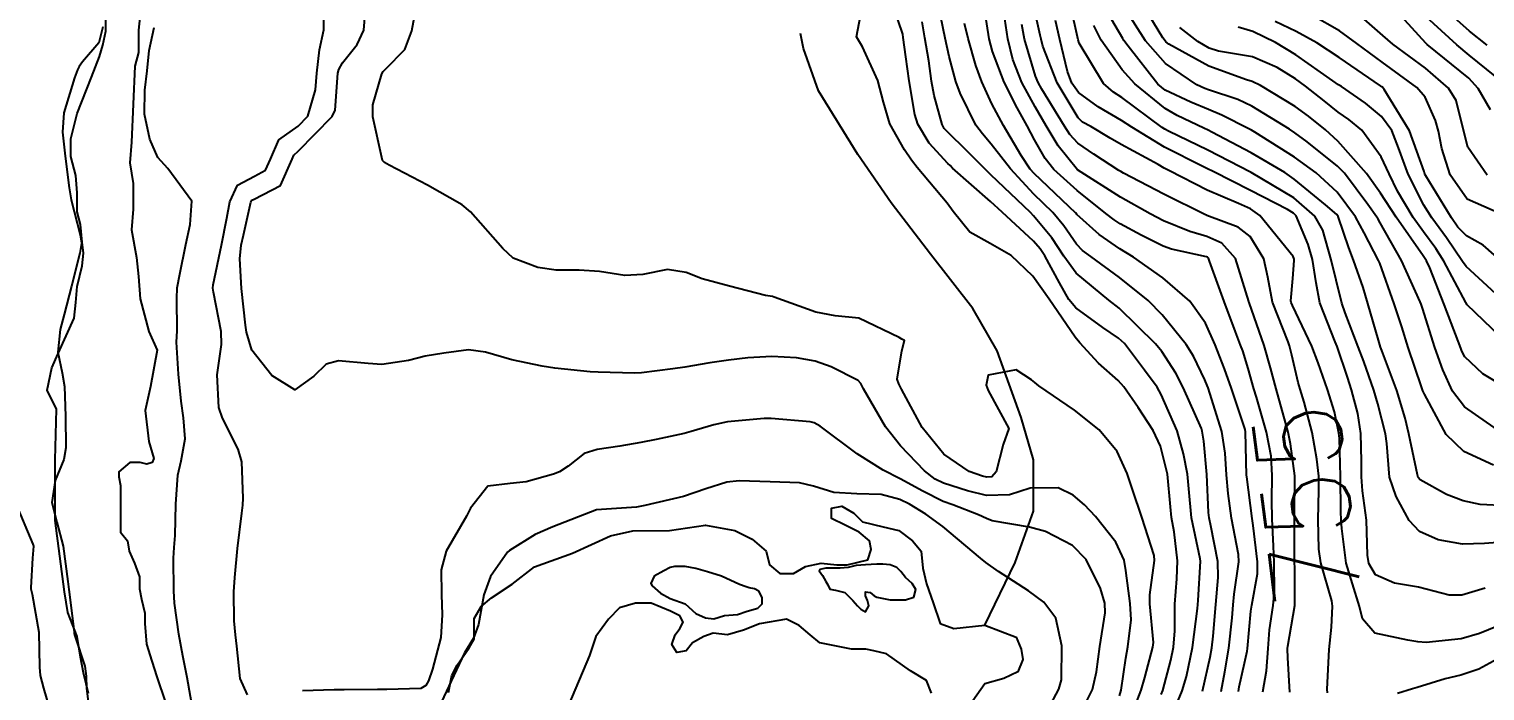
# Model space of a CAD drawing. Header units: metres. Extents: x 318500 to 325275, y 7408834 to 7428799.
# Drawn here: x 322252.1 to 322319.3, y 7422214.5 to 7422245.1 of the extents above; entities that cross this region are included whole.
import ezdxf
from ezdxf.enums import TextEntityAlignment as Align

# ---------------------------------------------------------------- set-up
doc = ezdxf.new("R2010")
doc.units = ezdxf.units.M
doc.header["$MEASUREMENT"] = 0
for name, color, linetype in [('Cotas', 45, 'Continuous'), ('Curvas de Nivel 1m', 11, 'Continuous'), ('Curvas de Nivel 5m', 15, 'Continuous'), ('Hidrografia', 140, 'Continuous'), ('Linha Férrea', 20, 'Continuous'), ('Vias Primárias', 230, 'Continuous')]:
    doc.layers.add(name, color=color, linetype=linetype)
doc.styles.add('Style-STANDARD', font='STANDARD.shx')

msp = doc.modelspace()

# ---------------------------------------------------------------- linework, layer by layer
at = {"layer": 'Curvas de Nivel 1m', "flags": 128}
for points, elevation in [([(322303.098, 7422213.619), (322303.446, 7422214.537), (322303.611, 7422215.124), (322303.988, 7422216.532), (322304.007, 7422216.747), (322303.843, 7422218.534), (322303.839, 7422218.941), (322304.053, 7422220.532), (322304.04, 7422220.766), (322303.475, 7422222.538), (322303.041, 7422223.814), (322302.799, 7422224.545), (322302.335, 7422225.565), (322301.502, 7422226.563), (322300.364, 7422227.481), (322298.725, 7422228.605), (322298.527, 7422228.753), (322298.383, 7422228.882), (322297.674, 7422229.331), (322296.385, 7422229.087), (322296.28, 7422228.632), (322296.376, 7422228.384), (322297.338, 7422226.62), (322297.075, 7422225.886), (322296.754, 7422224.626), (322296.554, 7422224.392), (322296.317, 7422224.375), (322296.111, 7422224.426), (322295.51, 7422224.642), (322294.332, 7422225.444), (322293.334, 7422226.675), (322292.376, 7422228.439), (322292.249, 7422228.691), (322292.171, 7422228.904), (322292.395, 7422230.216), (322292.511, 7422230.688), (322292.401, 7422230.759), (322292.265, 7422230.829), (322290.415, 7422231.722), (322289.312, 7422231.831), (322288.419, 7422231.995), (322286.497, 7422232.701), (322286.429, 7422232.717), (322286.093, 7422232.773), (322284.434, 7422233.203), (322283.171, 7422233.542), (322282.44, 7422233.833), (322281.574, 7422233.966), (322280.439, 7422233.737), (322279.596, 7422233.701), (322278.44, 7422233.879), (322277.497, 7422233.94), (322276.44, 7422233.94), (322275.591, 7422234.062), (322274.446, 7422234.493), (322273.963, 7422234.935), (322272.475, 7422236.635), (322272.096, 7422236.956), (322270.493, 7422237.867), (322268.716, 7422238.798), (322268.508, 7422238.908), (322268.416, 7422239.011), (322268.381, 7422239.141), (322267.961, 7422241.016), (322267.969, 7422241.585), (322268.386, 7422243.012), (322268.449, 7422243.124), (322268.563, 7422243.243), (322269.444, 7422244.13), (322269.764, 7422244.992), (322270.037, 7422246.421)], 747), ([(322304.371, 7422214.343), (322304.438, 7422214.526), (322304.808, 7422215.924), (322304.937, 7422216.519), (322304.993, 7422217.283), (322304.997, 7422218.519), (322305.097, 7422219.678), (322305.128, 7422220.517), (322304.962, 7422221.848), (322304.846, 7422222.522), (322304.797, 7422223.014), (322304.654, 7422224.525), (322304.339, 7422225.808), (322304.003, 7422226.533), (322303.308, 7422227.598), (322302.651, 7422228.547), (322302.383, 7422228.845), (322301.476, 7422229.648), (322300.614, 7422230.577), (322300.404, 7422230.847), (322299.202, 7422232.598), (322298.446, 7422233.666), (322297.44, 7422234.62), (322296.465, 7422235.174), (322295.527, 7422235.7), (322294.762, 7422236.656), (322294.486, 7422237.034), (322293.098, 7422238.681), (322292.845, 7422239.016), (322292.518, 7422239.494), (322291.842, 7422240.697), (322291.541, 7422241.704), (322291.286, 7422242.703), (322290.583, 7422244.25), (322290.304, 7422244.714), (322290.606, 7422246.333)], 748), ([(322305.005, 7422213.69), (322305.337, 7422214.513), (322305.537, 7422215.173), (322305.822, 7422216.506), (322306.05, 7422218.314), (322306.06, 7422218.503), (322306.07, 7422218.675), (322306.182, 7422220.501), (322306.168, 7422220.605), (322305.77, 7422222.508), (322305.643, 7422223.84), (322305.577, 7422224.511), (322305.398, 7422225.45), (322305.107, 7422226.519), (322304.375, 7422228.205), (322304.181, 7422228.532), (322303.605, 7422229.32), (322302.67, 7422230.547), (322302.404, 7422230.807), (322301.672, 7422231.3), (322300.424, 7422232.199), (322300.107, 7422232.585), (322299.672, 7422233.361), (322298.996, 7422234.602), (322298.783, 7422234.925), (322298.467, 7422235.284), (322297.021, 7422236.625), (322296.487, 7422237.106), (322294.739, 7422238.657), (322294.621, 7422238.768), (322294.512, 7422238.871), (322293.65, 7422239.802), (322293.134, 7422240.681), (322292.991, 7422241.137), (322292.727, 7422242.688), (322292.577, 7422243.792), (322292.451, 7422244.691), (322292.436, 7422244.847), (322291.812, 7422246.698)], 749), ([(322307.133, 7422214.486), (322307.302, 7422215.385), (322307.492, 7422216.481), (322307.641, 7422217.886), (322307.687, 7422218.478), (322307.744, 7422218.981), (322307.952, 7422220.475), (322307.938, 7422220.812), (322307.612, 7422222.48), (322307.457, 7422223.628), (322307.39, 7422224.484), (322307.325, 7422225.495), (322307.171, 7422226.488), (322306.617, 7422228.256), (322306.533, 7422228.498), (322306.491, 7422228.608), (322306.384, 7422228.869), (322305.858, 7422229.971), (322305.515, 7422230.513), (322304.42, 7422231.88), (322303.764, 7422232.537), (322302.446, 7422233.601), (322301.124, 7422234.57), (322300.74, 7422234.853), (322300.466, 7422235.146), (322299.873, 7422235.988), (322299.358, 7422236.597), (322298.493, 7422237.456), (322297.404, 7422238.621), (322296.521, 7422239.758), (322296.123, 7422240.233), (322295.807, 7422240.641), (322295.085, 7422242.119), (322294.884, 7422242.655), (322294.577, 7422243.815), (322294.398, 7422244.663), (322294.089, 7422246.152)], 751), ([(322309.057, 7422214.461), (322309.23, 7422215.434), (322309.302, 7422216.459), (322309.367, 7422217.32), (322309.532, 7422218.457), (322309.602, 7422219.104), (322309.591, 7422220.457), (322309.549, 7422221.189), (322309.5, 7422222.458), (322309.472, 7422223.295), (322309.489, 7422224.458), (322309.444, 7422225.349), (322309.224, 7422226.461), (322308.773, 7422228.067), (322308.654, 7422228.467), (322308.389, 7422229.391), (322308.134, 7422230.21), (322308.036, 7422230.475), (322307.801, 7422231.087), (322307.275, 7422232.487), (322306.602, 7422234.354), (322306.547, 7422234.499), (322306.507, 7422234.546), (322306.461, 7422234.563), (322304.851, 7422234.912), (322304.465, 7422235.05), (322303.446, 7422235.564), (322302.475, 7422236.075), (322302.191, 7422236.268), (322301.818, 7422236.56), (322300.496, 7422237.622), (322299.405, 7422238.597), (322299.009, 7422239.097), (322298.523, 7422239.959), (322298.181, 7422240.613), (322297.716, 7422241.444), (322297.122, 7422242.624), (322296.581, 7422244.036), (322296.433, 7422244.632), (322296.176, 7422246.206)], 753), ([(322310.316, 7422214.448), (322310.214, 7422216.033), (322310.201, 7422216.45), (322310.203, 7422216.468), (322310.221, 7422216.575), (322310.54, 7422218.445), (322310.534, 7422220.178), (322310.518, 7422220.446), (322310.517, 7422222.226), (322310.519, 7422222.447), (322310.526, 7422222.67), (322310.542, 7422224.447), (322310.342, 7422225.921), (322310.226, 7422226.451), (322310.182, 7422226.623), (322309.678, 7422228.457), (322309.42, 7422229.429), (322309.123, 7422230.463), (322308.43, 7422232.443), (322308.418, 7422232.47), (322308.415, 7422232.486), (322307.8, 7422234.48), (322307.171, 7422235.194), (322306.47, 7422235.497), (322305.687, 7422235.726), (322304.477, 7422236.225), (322303.853, 7422236.536), (322302.491, 7422237.314), (322300.51, 7422238.58), (322299.612, 7422239.685), (322299.051, 7422240.602), (322298.543, 7422241.482), (322297.929, 7422242.616), (322297.518, 7422243.678), (322297.287, 7422244.623), (322297.061, 7422246.17)], 754), ([(322320.286, 7422221.398), (322319.297, 7422221.312), (322318.284, 7422221.29), (322317.16, 7422221.484), (322316.292, 7422221.866), (322315.814, 7422222.375), (322315.212, 7422223.48), (322314.914, 7422224.384), (322314.791, 7422225.938), (322314.731, 7422226.386), (322314.371, 7422227.766), (322314.18, 7422228.393), (322313.72, 7422229.727), (322313.467, 7422230.404), (322312.86, 7422231.977), (322312.708, 7422232.416), (322312.446, 7422233.481), (322312.223, 7422234.424), (322311.84, 7422235.796), (322311.465, 7422236.435), (322310.492, 7422237.281), (322308.529, 7422238.451), (322308.51, 7422238.461), (322308.492, 7422238.47), (322306.525, 7422239.487), (322304.699, 7422240.367), (322304.539, 7422240.448), (322304.409, 7422240.531), (322302.554, 7422241.914), (322302.168, 7422242.169), (322301.699, 7422242.563), (322300.588, 7422244.427), (322300.541, 7422244.581), (322300.186, 7422246.167)], 758), ([(322320.246, 7422226.312), (322318.369, 7422227.632), (322317.826, 7422228.348), (322317.366, 7422229.332), (322317.002, 7422230.361), (322316.427, 7422232.188), (322316.367, 7422232.371), (322316.33, 7422232.473), (322315.459, 7422234.38), (322314.477, 7422236.133), (322314.388, 7422236.3), (322314.331, 7422236.392), (322313.91, 7422236.978), (322312.834, 7422238.415), (322312.515, 7422238.75), (322311.103, 7422239.87), (322310.537, 7422240.283), (322310.287, 7422240.453), (322308.55, 7422241.518), (322307.901, 7422241.828), (322306.558, 7422242.274), (322306.391, 7422242.335), (322306.01, 7422242.508), (322304.574, 7422243.48), (322303.65, 7422244.539), (322302.606, 7422246.147)], 761), ([(322320.381, 7422228.453), (322319.217, 7422229.156), (322318.396, 7422229.944), (322318.252, 7422230.196), (322318.198, 7422230.343), (322318.084, 7422230.665), (322317.434, 7422232.355), (322316.773, 7422234.048), (322316.621, 7422234.368), (322316.559, 7422234.466), (322316.462, 7422234.597), (322315.225, 7422236.383), (322314.497, 7422237.498), (322313.848, 7422238.4), (322312.532, 7422239.898), (322311.95, 7422240.429), (322311.164, 7422241.059), (322310.551, 7422241.505), (322308.955, 7422242.466), (322308.563, 7422242.65), (322308.309, 7422242.728), (322306.573, 7422243.361), (322304.729, 7422244.386), (322304.589, 7422244.481), (322304.546, 7422244.53), (322304.449, 7422244.674), (322303.322, 7422246.543)], 762), ([(322319.422, 7422238.326), (322318.529, 7422239.617), (322318.35, 7422240.343), (322317.986, 7422241.78), (322317.633, 7422242.354), (322316.573, 7422243.267), (322315.068, 7422244.385), (322314.596, 7422244.773), (322312.744, 7422246.418)], 767), ([(322319.569, 7422241.343), (322318.999, 7422242.333), (322318.567, 7422242.809), (322316.648, 7422244.369), (322316.591, 7422244.421), (322314.801, 7422246.388)], 768), ([(322302.451, 7422214.282), (322302.528, 7422214.547), (322302.736, 7422216.021), (322302.825, 7422216.544), (322302.979, 7422217.796), (322302.937, 7422218.543), (322302.734, 7422220.075), (322302.654, 7422220.546), (322302.282, 7422221.378), (322301.329, 7422222.565), (322300.832, 7422223.098), (322300.31, 7422223.55), (322299.61, 7422223.888), (322298.313, 7422223.866), (322297.367, 7422223.562), (322296.309, 7422223.527), (322295.419, 7422223.752), (322294.314, 7422224.103), (322293.931, 7422224.281), (322293.436, 7422224.673), (322292.337, 7422225.825), (322291.635, 7422226.697), (322290.618, 7422228.466), (322290.496, 7422228.709), (322290.381, 7422228.845), (322289.132, 7422229.473), (322288.39, 7422229.731), (322287.528, 7422229.889), (322286.392, 7422229.948), (322285.286, 7422229.886), (322284.385, 7422229.78), (322283.529, 7422229.657), (322282.38, 7422229.465), (322281.818, 7422229.388), (322280.375, 7422229.199), (322280.048, 7422229.18), (322278.375, 7422229.23), (322278.002, 7422229.249), (322276.378, 7422229.415), (322275.787, 7422229.501), (322274.383, 7422229.801), (322273.167, 7422230.16), (322272.39, 7422230.258), (322271.242, 7422230.113), (322270.385, 7422229.974), (322269.609, 7422229.761), (322268.379, 7422229.585), (322267.754, 7422229.635), (322266.381, 7422229.755), (322265.815, 7422229.602), (322265.238, 7422229.047), (322264.364, 7422228.417), (322263.298, 7422229.071), (322262.387, 7422230.246), (322262.138, 7422231.084), (322262.092, 7422231.397), (322261.909, 7422233.088), (322261.822, 7422234.468), (322261.891, 7422235.088), (322261.99, 7422235.554), (322262.339, 7422237.082), (322262.388, 7422237.175), (322262.482, 7422237.227), (322263.708, 7422237.852), (322264.238, 7422239.063), (322264.322, 7422239.251), (322264.514, 7422239.437), (322266.089, 7422241.037), (322266.231, 7422241.338), (322266.357, 7422243.033), (322266.392, 7422243.203), (322266.567, 7422243.52), (322267.244, 7422244.359), (322267.557, 7422245.02), (322267.633, 7422245.987)], 746), ([(322320.233, 7422217.628), (322319.063, 7422217.162), (322318.226, 7422216.904), (322316.607, 7422216.748), (322316.224, 7422216.779), (322315.753, 7422216.846), (322314.228, 7422217.176), (322313.671, 7422217.835), (322313.518, 7422218.401), (322313.207, 7422219.454), (322312.914, 7422220.41), (322312.706, 7422222.002), (322312.676, 7422222.414), (322312.662, 7422222.773), (322312.648, 7422224.415), (322312.597, 7422226.165), (322312.568, 7422226.417), (322312.365, 7422227.394), (322312.054, 7422228.425), (322311.62, 7422229.659), (322311.318, 7422230.436), (322310.428, 7422232.313), (322310.37, 7422232.451), (322310.359, 7422232.523), (322310.447, 7422233.556), (322310.516, 7422234.393), (322310.51, 7422234.449), (322310.499, 7422234.488), (322310.461, 7422234.565), (322308.929, 7422236.466), (322308.485, 7422236.778), (322307.94, 7422237.026), (322306.497, 7422237.643), (322304.754, 7422238.526), (322304.512, 7422238.659), (322304.228, 7422238.819), (322302.528, 7422239.742), (322302.017, 7422240.043), (322301.118, 7422240.571), (322300.741, 7422240.784), (322300.536, 7422240.985), (322299.571, 7422242.595), (322298.909, 7422244.281), (322298.822, 7422244.607), (322298.779, 7422244.795), (322298.6, 7422245.635)], 756), ([(322319.324, 7422219.254), (322318.249, 7422218.921), (322317.664, 7422218.934), (322316.254, 7422219.294), (322315.149, 7422219.489), (322314.262, 7422219.871), (322313.957, 7422220.395), (322313.898, 7422220.773), (322313.848, 7422222.397), (322313.665, 7422223.751), (322313.615, 7422224.401), (322313.615, 7422225.116), (322313.59, 7422226.401), (322313.454, 7422227.314), (322313.156, 7422228.408), (322312.971, 7422228.997), (322312.488, 7422230.419), (322312.403, 7422230.634), (322311.691, 7422232.431), (322311.526, 7422233.352), (322311.361, 7422234.436), (322311.158, 7422235.13), (322310.596, 7422236.448), (322310.482, 7422236.571), (322310.2, 7422236.738), (322308.497, 7422237.615), (322306.764, 7422238.496), (322306.512, 7422238.622), (322306.285, 7422238.732), (322304.526, 7422239.623), (322303.02, 7422240.545), (322302.543, 7422240.854), (322301.465, 7422241.487), (322300.554, 7422242.151), (322300.24, 7422242.585), (322300.041, 7422243.115), (322299.682, 7422244.594), (322299.482, 7422245.48)], 757), ([(322320.423, 7422236.369), (322318.493, 7422237.214), (322317.711, 7422238.352), (322317.332, 7422239.554), (322317.171, 7422240.361), (322317.031, 7422240.848), (322316.556, 7422241.927), (322316.176, 7422242.374), (322314.577, 7422243.545), (322313.41, 7422244.408), (322312.599, 7422244.994), (322311.35, 7422245.698)], 766), ([(322320.506, 7422242.311), (322318.583, 7422243.875), (322318.014, 7422244.349), (322316.609, 7422245.64)], 769), ([(322255.495, 7422245.176), (322255.315, 7422244.443), (322254.566, 7422243.558), (322254.406, 7422243.349), (322254.327, 7422243.193), (322254.187, 7422242.828), (322253.698, 7422241.202), (322253.638, 7422240.32), (322253.765, 7422239.201), (322253.941, 7422237.745), (322254.033, 7422237.197), (322254.456, 7422235.578), (322254.511, 7422235.189), (322254.445, 7422234.729), (322254.049, 7422233.196), (322253.721, 7422231.89), (322253.531, 7422231.203), (322253.429, 7422230.159), (322253.617, 7422229.201), (322253.73, 7422228.565), (322253.782, 7422227.199), (322253.796, 7422225.73), (322253.695, 7422225.199), (322253.293, 7422224.218), (322253.152, 7422223.207), (322253.379, 7422222.302), (322253.674, 7422221.199), (322253.887, 7422219.554), (322253.924, 7422219.195), (322254.172, 7422217.229), (322254.178, 7422217.19), (322254.181, 7422217.162), (322254.209, 7422217.047), (322254.668, 7422215.656), (322254.724, 7422215.182), (322254.743, 7422214.62), (322254.929, 7422213.178)], 744), ([(322259.651, 7422213.635), (322259.399, 7422215.122), (322259.201, 7422216.126), (322259.004, 7422217.128), (322258.809, 7422218.553), (322258.774, 7422219.132), (322258.763, 7422220.632), (322258.801, 7422221.132), (322258.836, 7422221.692), (322258.875, 7422223.131), (322258.967, 7422224.473), (322259.112, 7422225.128), (322259.304, 7422226.157), (322259.225, 7422227.127), (322259.12, 7422227.891), (322258.995, 7422229.131), (322258.909, 7422230.615), (322258.933, 7422231.132), (322258.925, 7422232.63), (322258.939, 7422233.132), (322259.055, 7422233.749), (322259.327, 7422235.127), (322259.532, 7422236.056), (322259.609, 7422237.123), (322258.503, 7422238.644), (322258.047, 7422239.145), (322257.67, 7422239.997), (322257.43, 7422241.151), (322257.446, 7422242.251), (322257.547, 7422243.15), (322257.638, 7422244.085), (322257.868, 7422245.147)], 744), ([(322307.942, 7422214.474), (322307.975, 7422214.691), (322308.21, 7422215.782), (322308.339, 7422216.348), (322308.355, 7422216.469), (322308.508, 7422218.196), (322308.549, 7422218.467), (322308.809, 7422219.918), (322308.812, 7422220.465), (322308.609, 7422222.153), (322308.575, 7422222.467), (322308.319, 7422224.401), (322308.311, 7422224.461), (322308.262, 7422226.471), (322308.239, 7422226.584), (322307.612, 7422228.482), (322307.293, 7422229.39), (322306.863, 7422230.493), (322306.415, 7422231.492), (322305.685, 7422232.511), (322304.446, 7422233.585), (322303.094, 7422234.544), (322302.464, 7422234.929), (322301.5, 7422235.594), (322300.479, 7422236.515), (322300.451, 7422236.552), (322300.423, 7422236.581), (322298.507, 7422238.402), (322298.322, 7422238.612), (322297.898, 7422239.235), (322297.085, 7422240.624), (322296.545, 7422241.631), (322296.085, 7422242.637), (322295.817, 7422243.395), (322295.456, 7422244.647), (322295.281, 7422245.334)], 752), ([(322320.307, 7422223.058), (322319.091, 7422223.111), (322318.309, 7422223.279), (322317.544, 7422223.583), (322316.319, 7422224.249), (322316.236, 7422224.371), (322316.209, 7422224.483), (322315.811, 7422226.375), (322315.636, 7422227.102), (322315.251, 7422228.381), (322314.562, 7422230.225), (322314.5, 7422230.389), (322314.405, 7422230.709), (322313.917, 7422232.398), (322313.698, 7422233.144), (322313.254, 7422234.408), (322313.032, 7422234.978), (322312.537, 7422236.419), (322312.481, 7422236.506), (322311.963, 7422236.953), (322310.505, 7422238.146), (322310.08, 7422238.454), (322308.523, 7422239.368), (322306.714, 7422240.321), (322306.539, 7422240.406), (322306.343, 7422240.503), (322305.105, 7422241.081), (322304.549, 7422241.403), (322303.148, 7422242.544), (322302.57, 7422243.196), (322301.595, 7422244.565), (322301.261, 7422245.235)], 759), ([(322320.403, 7422230.502), (322318.503, 7422232.339), (322318.432, 7422232.447), (322317.424, 7422234.356), (322317.049, 7422234.944), (322316.473, 7422235.71), (322316.011, 7422236.375), (322315.285, 7422237.596), (322314.891, 7422238.386), (322314.522, 7422239.182), (322313.639, 7422240.404), (322313.03, 7422240.898), (322312.548, 7422241.245), (322311.888, 7422241.765), (322311.037, 7422242.443), (322310.565, 7422242.78), (322309.724, 7422243.307), (322308.58, 7422243.797), (322307.013, 7422244.064), (322306.585, 7422244.195), (322306.068, 7422244.508), (322305.231, 7422245.152)], 763), ([(322320.409, 7422232.31), (322318.457, 7422234.11), (322318.282, 7422234.343), (322317.546, 7422235.429), (322316.865, 7422236.364), (322316.489, 7422236.949), (322315.766, 7422238.377), (322315.324, 7422239.586), (322315.021, 7422240.385), (322314.547, 7422241.041), (322313.805, 7422241.653), (322312.693, 7422242.418), (322312.561, 7422242.506), (322312.298, 7422242.69), (322310.581, 7422243.881), (322309.649, 7422244.459), (322308.598, 7422244.972), (322307.921, 7422245.159)], 764), ([(322299.133, 7422213.638), (322299.644, 7422214.588), (322299.764, 7422215.019), (322299.78, 7422216.587), (322299.502, 7422217.86), (322298.945, 7422218.599), (322298.248, 7422219.128), (322296.86, 7422220.025), (322296.267, 7422220.433), (322296.027, 7422220.634), (322294.292, 7422222.095), (322293.508, 7422222.672), (322292.75, 7422223.129), (322292.307, 7422223.341), (322291.434, 7422223.573), (322290.309, 7422223.604), (322289.26, 7422223.676), (322288.312, 7422223.966), (322287.674, 7422224.11), (322286.314, 7422224.167), (322284.887, 7422224.212), (322284.314, 7422224.149), (322283.344, 7422223.838), (322282.307, 7422223.489), (322280.528, 7422223.064), (322280.302, 7422223.018), (322280.145, 7422222.999), (322278.29, 7422222.87), (322276.282, 7422222.083), (322275.462, 7422221.725), (322274.271, 7422220.997), (322274.188, 7422220.921), (322273.4, 7422219.785), (322273.089, 7422218.937), (322272.85, 7422217.571), (322272.618, 7422216.944), (322272.203, 7422216.27), (322271.585, 7422214.959), (322271.14, 7422214.001)], 744)]:
    msp.add_lwpolyline(points, dxfattribs=dict(at, elevation=elevation))
at = {"layer": 'Curvas de Nivel 5m', "flags": 128}
for points, elevation in [([(322262.179, 7422214.324), (322261.846, 7422215.085), (322261.686, 7422216.569), (322261.633, 7422217.089), (322261.57, 7422217.74), (322261.557, 7422219.09), (322261.598, 7422219.741), (322261.712, 7422221.088), (322261.921, 7422222.72), (322261.959, 7422223.085), (322261.978, 7422223.402), (322261.925, 7422225.086), (322261.743, 7422225.675), (322261.027, 7422227.1), (322260.855, 7422227.603), (322260.787, 7422229.104), (322260.985, 7422230.507), (322260.961, 7422231.102), (322260.605, 7422232.93), (322260.576, 7422233.108), (322260.59, 7422233.266), (322260.977, 7422235.102), (322261.222, 7422236.346), (322261.369, 7422237.097), (322261.723, 7422237.86), (322262.498, 7422238.285), (322263.016, 7422238.561), (322263.241, 7422239.073), (322263.627, 7422239.961), (322264.525, 7422240.592), (322264.973, 7422241.053), (322265.328, 7422242.269), (322265.382, 7422243.048), (322265.499, 7422244.124), (322265.702, 7422245.043), (322265.706, 7422246.148)], 745), ([(322319.426, 7422244.327), (322318.6, 7422244.985), (322317.057, 7422246.363)], 770), ([(322319.707, 7422224.941), (322318.338, 7422225.561), (322317.53, 7422226.352), (322316.531, 7422228.214), (322316.45, 7422228.369), (322316.428, 7422228.417), (322316.382, 7422228.553), (322315.776, 7422230.376), (322315.473, 7422231.32), (322315.121, 7422232.383), (322314.458, 7422234.27), (322314.401, 7422234.391), (322313.738, 7422235.666), (322313.344, 7422236.407), (322312.497, 7422237.539), (322311.521, 7422238.435), (322310.521, 7422239.156), (322308.689, 7422240.317), (322308.539, 7422240.407), (322308.422, 7422240.472), (322307.164, 7422241.108), (322306.549, 7422241.368), (322305.74, 7422241.7), (322304.557, 7422242.251), (322304.207, 7422242.534), (322302.842, 7422244.292), (322302.651, 7422244.549), (322302.591, 7422244.638), (322301.891, 7422245.849)], 760), ([(322306.28, 7422214.499), (322306.637, 7422216.07), (322306.712, 7422216.493), (322306.773, 7422217.039), (322306.885, 7422218.49), (322306.997, 7422219.751), (322306.988, 7422220.489), (322306.665, 7422222.124), (322306.58, 7422222.496), (322306.555, 7422222.749), (322306.471, 7422224.498), (322306.343, 7422226.038), (322306.267, 7422226.501), (322306.231, 7422226.623), (322305.388, 7422228.515), (322305.048, 7422229.182), (322304.396, 7422230.18), (322304.106, 7422230.533), (322302.424, 7422232.181), (322301.949, 7422232.557), (322300.448, 7422233.802), (322299.875, 7422234.589), (322299.313, 7422235.442), (322298.478, 7422236.454), (322298.327, 7422236.612), (322296.506, 7422238.345), (322296.215, 7422238.634), (322295.362, 7422239.491), (322294.526, 7422240.3), (322294.353, 7422240.488), (322294.262, 7422240.664), (322293.883, 7422242.003), (322293.762, 7422242.672), (322293.633, 7422243.615), (322293.45, 7422244.677), (322293.336, 7422245.417)], 750), ([(322312.049, 7422214.422), (322312.03, 7422214.585), (322312.132, 7422216.421), (322312.23, 7422217.453), (322312.285, 7422218.419), (322312.244, 7422218.666), (322311.735, 7422220.428), (322311.651, 7422221.058), (322311.618, 7422222.43), (322311.654, 7422223.77), (322311.645, 7422224.43), (322311.559, 7422225.204), (322311.34, 7422226.435), (322310.975, 7422227.837), (322310.78, 7422228.444), (322310.693, 7422228.755), (322310.396, 7422230.008), (322310.292, 7422230.451), (322310.225, 7422230.63), (322309.512, 7422232.459), (322309.289, 7422233.62), (322309.106, 7422234.464), (322308.47, 7422235.489), (322307.916, 7422235.92), (322306.48, 7422236.473), (322306.457, 7422236.477), (322306.409, 7422236.501), (322304.494, 7422237.458), (322302.634, 7422238.423), (322302.509, 7422238.491), (322302.417, 7422238.551), (322301.255, 7422239.303), (322300.522, 7422239.814), (322300.149, 7422240.208), (322299.905, 7422240.589), (322298.854, 7422242.307), (322298.684, 7422242.608), (322298.564, 7422242.909), (322298.064, 7422244.615), (322297.928, 7422245.285)], 755), ([(322320.13, 7422234.315), (322319.232, 7422235.093), (322318.472, 7422235.532), (322318.061, 7422235.931), (322317.776, 7422236.351), (322316.584, 7422238.294), (322316.548, 7422238.369), (322316.512, 7422238.494), (322315.839, 7422240.377), (322314.663, 7422242.285), (322314.585, 7422242.39), (322314.56, 7422242.413), (322314.494, 7422242.458), (322312.58, 7422243.764), (322311.548, 7422244.436), (322310.598, 7422244.967), (322309.636, 7422245.428)], 765), ([(322300.858, 7422213.891), (322301.199, 7422214.565), (322301.379, 7422215.385), (322301.541, 7422216.56), (322301.784, 7422218.105), (322301.772, 7422218.557), (322301.573, 7422219.237), (322300.912, 7422220.57), (322300.28, 7422221.218), (322299.025, 7422221.863), (322298.292, 7422222.064), (322296.557, 7422222.366), (322296.297, 7422222.463), (322295.94, 7422222.635), (322294.745, 7422223.094), (322294.306, 7422223.255), (322293.363, 7422223.727), (322292.316, 7422224.306), (322291.537, 7422224.698), (322290.331, 7422225.453), (322288.617, 7422226.736), (322288.352, 7422226.884), (322288.164, 7422226.931), (322286.355, 7422227.088), (322286.037, 7422227.089), (322284.351, 7422226.929), (322283.714, 7422226.8), (322282.672, 7422226.488), (322282.344, 7422226.399), (322281.057, 7422226.122), (322280.337, 7422225.988), (322279.377, 7422225.817), (322278.332, 7422225.662), (322277.732, 7422225.476), (322276.985, 7422224.89), (322276.585, 7422224.626), (322276.314, 7422224.522), (322275.055, 7422224.166), (322274.308, 7422224.087), (322273.28, 7422223.961), (322272.48, 7422222.947), (322272.286, 7422222.57), (322271.348, 7422220.964), (322271.127, 7422220.097), (322271.142, 7422218.966), (322271.168, 7422218.024), (322271.103, 7422216.967), (322270.728, 7422215.505), (322270.531, 7422214.975), (322270.413, 7422214.75), (322270.184, 7422214.61), (322268.608, 7422214.571), (322268.184, 7422214.575), (322266.645, 7422214.562), (322266.183, 7422214.553), (322264.728, 7422214.506)], 745), ([(322251.446, 7422223.228), (322252.271, 7422221.282), (322252.291, 7422221.241), (322252.296, 7422221.22), (322252.3, 7422221.189), (322252.261, 7422220.634), (322252.176, 7422219.286), (322252.181, 7422219.221), (322252.236, 7422218.979), (322252.544, 7422217.215), (322252.582, 7422215.603), (322252.608, 7422215.214), (322252.763, 7422214.629), (322253.171, 7422213.205)], 745), ([(322320.218, 7422216.157), (322319.032, 7422215.503), (322318.203, 7422215.233), (322317.482, 7422215.069), (322316.194, 7422214.668), (322315.969, 7422214.597), (322315.282, 7422214.379)], 755)]:
    msp.add_lwpolyline(points, dxfattribs=dict(at, elevation=elevation))
at = {"layer": 'Hidrografia'}
for points in [[(322254.834, 7422214.384), (322254.614, 7422215.337), (322254.468, 7422216.07), (322254.321, 7422217.023), (322253.881, 7422218.123), (322253.734, 7422219.076), (322253.294, 7422222.375), (322253.294, 7422225.177), (322253.367, 7422227.523), (322252.927, 7422228.403), (322253.147, 7422229.429), (322253.441, 7422230.089), (322254.174, 7422231.718), (322254.247, 7422232.451), (322254.321, 7422233.184), (322254.541, 7422234.137), (322254.614, 7422234.724), (322254.541, 7422235.237), (322254.468, 7422236.043), (322254.321, 7422236.63), (322254.321, 7422237.51), (322254.247, 7422238.316), (322254.027, 7422239.196), (322254.027, 7422240.002), (322254.321, 7422241.175), (322254.981, 7422242.862), (322255.348, 7422243.815), (322255.494, 7422244.328), (322255.641, 7422244.988), (322255.641, 7422245.574)], [(322257.224, 7422245.744), (322257.145, 7422245.029), (322257.145, 7422243.997), (322256.986, 7422243.362), (322256.824, 7422239.848), (322256.744, 7422238.895), (322256.903, 7422237.943), (322256.903, 7422236.752), (322256.824, 7422235.799), (322257.062, 7422234.529), (322257.141, 7422233.655), (322257.221, 7422232.623), (322257.618, 7422231.114), (322258.015, 7422230.241), (322257.697, 7422228.574), (322257.459, 7422227.462), (322257.618, 7422226.033), (322257.856, 7422225.239), (322257.779, 7422225.06), (322257.54, 7422224.981), (322257.223, 7422225.06), (322256.746, 7422225.06), (322256.245, 7422224.626), (322256.245, 7422224.388), (322256.324, 7422223.99), (322256.324, 7422223.353), (322256.324, 7422222.557), (322256.324, 7422221.841), (322256.643, 7422221.443), (322256.722, 7422220.966), (322256.961, 7422220.409), (322257.2, 7422219.772), (322257.2, 7422219.215), (322257.28, 7422218.738), (322257.439, 7422218.101), (322257.439, 7422217.624), (322257.519, 7422216.669), (322257.758, 7422215.873), (322257.996, 7422215.157), (322258.394, 7422213.963)], [(322296.233, 7422217.542), (322297.628, 7422220.437), (322298.466, 7422222.811), (322298.466, 7422225.185), (322297.907, 7422227.14), (322296.79, 7422230.212), (322295.672, 7422232.167), (322293.716, 7422234.681), (322291.9, 7422237.055), (322290.363, 7422239.289), (322288.547, 7422242.222), (322287.848, 7422244.177), (322287.708, 7422244.875)], [(322271.457, 7422214.425), (322271.616, 7422215.221), (322271.855, 7422215.699), (322272.412, 7422216.494), (322272.651, 7422216.892), (322272.651, 7422217.847), (322272.97, 7422218.404), (322273.447, 7422218.802), (322274.403, 7422219.439), (322275.438, 7422220.235), (322277.189, 7422220.871), (322278.941, 7422221.667), (322279.976, 7422221.906), (322281.663, 7422221.919), (322283.335, 7422222.158), (322284.689, 7422221.919), (322285.485, 7422221.521), (322286.122, 7422220.964), (322286.281, 7422220.328), (322286.759, 7422219.93), (322287.396, 7422219.93), (322287.953, 7422220.248), (322288.67, 7422220.407), (322289.386, 7422220.328), (322289.864, 7422220.328), (322290.819, 7422220.566), (322290.979, 7422221.044), (322290.899, 7422221.442), (322290.421, 7422221.84), (322289.784, 7422222.158), (322289.147, 7422222.476), (322289.147, 7422222.954), (322289.625, 7422223.033), (322290.182, 7422222.715), (322290.58, 7422222.317), (322291.536, 7422222.078), (322292.252, 7422221.919), (322292.889, 7422221.442), (322293.287, 7422220.964), (322293.367, 7422220.169), (322293.526, 7422219.452), (322293.845, 7422218.577), (322294.163, 7422217.622), (322294.8, 7422217.383), (322296.233, 7422217.542), (322297.666, 7422216.985), (322297.905, 7422216.428), (322297.985, 7422215.951), (322297.746, 7422215.394), (322297.109, 7422215.076), (322296.233, 7422214.837), (322295.676, 7422214.041)], [(322293.76, 7422214.4), (322293.538, 7422214.99), (322292.799, 7422215.433), (322291.682, 7422216.213), (322291.095, 7422216.36), (322290.728, 7422216.433), (322290.068, 7422216.433), (322288.601, 7422216.726), (322288.161, 7422217.093), (322287.647, 7422217.533), (322287.061, 7422217.826), (322285.814, 7422217.606), (322285.08, 7422217.313), (322284.347, 7422217.093), (322283.686, 7422217.166), (322283.246, 7422217.02), (322282.733, 7422216.726), (322282.439, 7422216.36), (322281.999, 7422216.286), (322281.779, 7422216.653), (322281.926, 7422217.093), (322282.146, 7422217.386), (322282.293, 7422217.679), (322282.146, 7422217.973), (322281.706, 7422218.193), (322280.826, 7422218.559), (322280.092, 7422218.559), (322279.359, 7422218.339), (322278.845, 7422217.826), (322278.258, 7422217.02), (322277.965, 7422216.14), (322276.995, 7422213.852)]]:
    msp.add_lwpolyline(points, dxfattribs=at)
for points in [[(322284.904, 7422219.415), (322284.065, 7422219.81), (322283.424, 7422220.007), (322282.881, 7422220.155), (322282.388, 7422220.253), (322281.894, 7422220.253), (322281.697, 7422220.204), (322281.401, 7422220.056), (322280.957, 7422219.81), (322280.809, 7422219.464), (322280.858, 7422219.366), (322281.253, 7422219.02), (322281.697, 7422218.774), (322282.388, 7422218.527), (322282.881, 7422218.083), (322283.325, 7422217.886), (322283.72, 7422217.837), (322284.213, 7422217.985), (322284.805, 7422218.034), (322285.249, 7422218.182), (322285.743, 7422218.33), (322285.94, 7422218.527), (322285.94, 7422218.823), (322285.792, 7422219.119), (322285.595, 7422219.218), (322285.348, 7422219.267), (322285.2, 7422219.316)], [(322291.24, 7422220.357), (322290.714, 7422220.326), (322290.281, 7422220.295), (322289.91, 7422220.202), (322289.539, 7422220.171), (322289.014, 7422220.171), (322288.89, 7422220.171), (322288.612, 7422220.109), (322288.581, 7422220.048), (322288.736, 7422219.831), (322288.89, 7422219.553), (322288.983, 7422219.399), (322289.076, 7422219.213), (322289.323, 7422219.152), (322289.756, 7422219.059), (322290.127, 7422218.688), (322290.343, 7422218.441), (322290.498, 7422218.287), (322290.714, 7422218.163), (322290.869, 7422218.441), (322290.807, 7422218.688), (322290.714, 7422218.904), (322290.714, 7422219.09), (322290.931, 7422219.059), (322291.116, 7422218.904), (322291.24, 7422218.843), (322291.858, 7422218.719), (322292.353, 7422218.719), (322292.569, 7422218.719), (322292.94, 7422218.843), (322293.033, 7422219.183), (322292.878, 7422219.461), (322292.569, 7422219.739), (322292.353, 7422220.017), (322292.167, 7422220.202), (322291.858, 7422220.326), (322291.518, 7422220.357)]]:
    msp.add_lwpolyline(points, close=True, dxfattribs=at)
at = {"layer": 'Linha Férrea'}
for points in [[(322143.825, 7422393.254, 0.177055), (322348.62, 7422102.056), (322434.806, 7422041.149, -0.110991), (322629.993, 7421830.678), (322682.61, 7421743.599), (322746.773, 7421641.593), (322762.264, 7421616.034), (322784.09, 7421580.598, 0.089131), (322895.412, 7421449.131), (322994.737, 7421367.338, -0.08158), (323134.171, 7421212.836), (323192.504, 7421114.159, 0.09806), (323348.116, 7420944.919), (323507.932, 7420825.984), (323699.619, 7420681.705), (323733.067, 7420655.668, -0.104587), (323843.705, 7420529.863, -0.339852), (323771.4, 7420065.587)], [(323771.4, 7420065.587, 0.339852), (323843.705, 7420529.863, 0.104587), (323733.067, 7420655.668), (323699.619, 7420681.705), (323507.932, 7420825.984), (323348.116, 7420944.919, -0.09806), (323192.504, 7421114.159), (323134.171, 7421212.836, 0.08158), (322994.737, 7421367.338), (322895.412, 7421449.131, -0.089131), (322784.09, 7421580.598), (322762.264, 7421616.034), (322746.773, 7421641.593), (322682.61, 7421743.599), (322629.993, 7421830.678, 0.110991), (322434.806, 7422041.149), (322348.62, 7422102.056, -0.177055), (322143.825, 7422393.254)], [(322140.246, 7422392.292, 0.177815), (322346.493, 7422099.021), (322440.925, 7422031.999, -0.098061), (322613.888, 7421848.216), (322683.948, 7421733.892), (322746.506, 7421634.335), (322780.475, 7421578.692, 0.094269), (322901.272, 7421438.87), (322999.189, 7421358.366, -0.08072), (323136.386, 7421201.409), (323184.599, 7421119.369, 0.102464), (323355.759, 7420933.913), (323510.091, 7420819.318), (323694.288, 7420680.697, -0.007988), (323738.117, 7420646.682, -0.098634), (323840.146, 7420527.887, -0.339824), (323768.602, 7420068.543)], [(323768.602, 7420068.543, 0.339824), (323840.146, 7420527.887, 0.098634), (323738.117, 7420646.682, 0.007988), (323694.288, 7420680.697), (323510.091, 7420819.318), (323355.759, 7420933.913, -0.102464), (323184.599, 7421119.369), (323136.386, 7421201.409, 0.08072), (322999.189, 7421358.366), (322901.272, 7421438.87, -0.094269), (322780.475, 7421578.692), (322746.506, 7421634.335), (322683.948, 7421733.892), (322613.888, 7421848.216, 0.098061), (322440.925, 7422031.999), (322346.493, 7422099.021, -0.177815), (322140.246, 7422392.292)]]:
    msp.add_lwpolyline(points, format="xyb", dxfattribs=at)
at = {"layer": 'Vias Primárias'}
for points in [[(323715.644, 7420145.548, 0), (323709.04, 7420132.939)], [(323831.088, 7420001.787, 0), (323833.844, 7420008.443, 0.220888)]]:
    msp.add_lwpolyline(points, format="xyb", dxfattribs=at)

# ---------------------------------------------------------------- texts
at = {"layer": 'Cotas', "style": 'Style-STANDARD'}
msp.add_text('755', height=4, rotation=97.11976, dxfattribs=at).set_placement((322311.084, 7422223.085, 755), align=Align.MIDDLE_CENTER)

doc.saveas('drawing.dxf')
